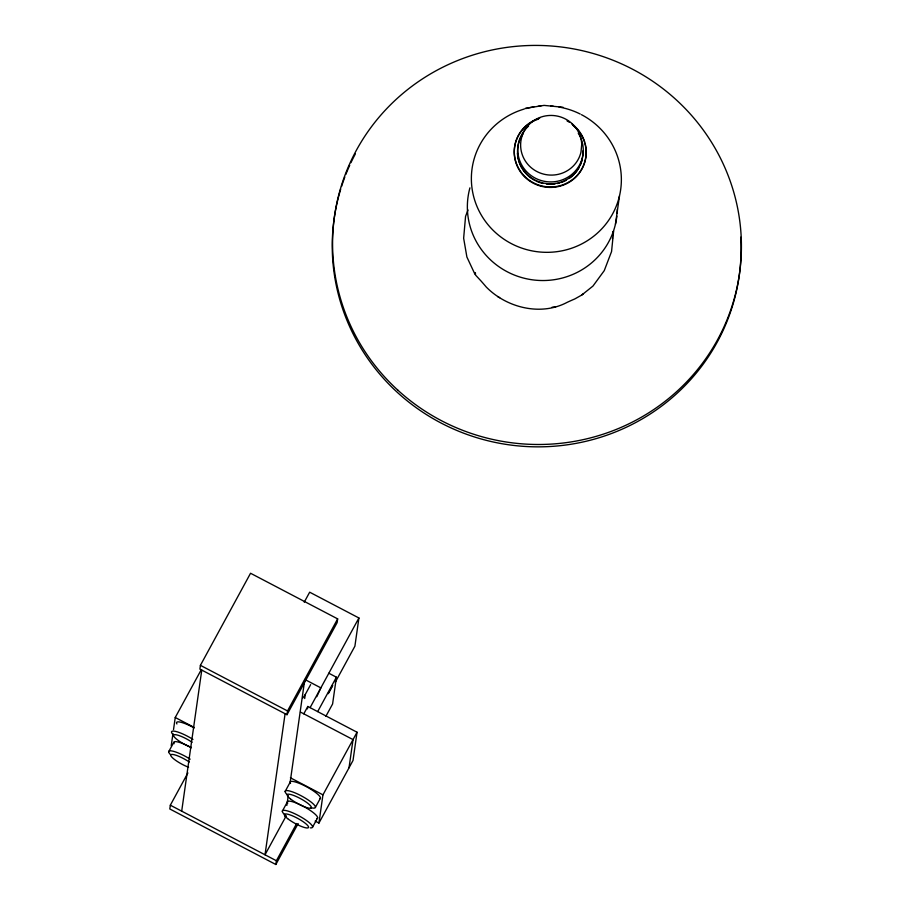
<?xml version="1.0" encoding="UTF-8"?>
<svg xmlns="http://www.w3.org/2000/svg" width="910" height="910" viewBox="0 0 910 910"><rect width="100%" height="100%" fill="white"/><g stroke="black" fill="none" stroke-linecap="round" stroke-linejoin="round"><path stroke-width="1.36" d="M613.624 231.038L611.554 251.569L604.263 270.623L592.967 286.058L581.729 295.056L574.813 298.935A39.232 5.323 -24.7 0 0 567.26 302.291C540.893 316.373 506.62 307.819 486.236 287.003A39.858 4.47 50.9 0 0 480.958 280.906L475.532 275.059L475.373 272.613M612.839 235.77L612.896 231.595M171.228 745.711L172.957 733.619M173.526 729.581L175.243 717.501L201.315 669.612M187.892 772.943L170.329 805.202L169.795 808.967L275.844 864.5L298.139 823.561M200.416 665.335L199.881 669.1L286.991 714.714L337.121 622.645L337.655 618.88L250.546 573.255L200.416 665.335L287.526 710.949L286.991 714.714M181.693 811.151L201.77 670.09M285.092 713.724L265.015 854.786L285.069 817.953L285.467 815.167M275.844 864.5L276.378 860.735L296.649 823.516M286.855 805.384L288.254 795.613M290.04 783.044L304.748 679.69M304.691 698.527L305.26 694.523L310.651 684.616M307.466 708.879L307.808 706.456L357.038 732.231L353.023 760.453L318.932 823.061L315.178 821.093M328.828 673.229L336.404 677.199L332.594 703.999L325.905 716.272M318.932 823.061L322.948 794.851L357.038 732.231M304.236 602.181L309.673 592.194L358.915 617.981L354.9 646.191L335.278 682.227M349.019 767.812L353.034 739.603L300.459 712.075M615.456 224.179L619.471 195.969M612.43 238.67L612.578 237.851M468.013 209.971L465.567 216.352L463.645 238.227L466.887 257.007L475.009 274.365M316.76 696.719L320.855 687.869L304.861 679.486M168.714 751.671L173.73 742.469M287.526 710.949L337.655 618.88M303.792 713.815L307.808 706.456M310.117 707.605L358.915 617.981M317.692 711.574L336.404 677.199M285.149 791.427L290.154 782.225M282.327 811.174L287.344 801.972M315.44 807.295L320.457 798.093M312.63 827.042L317.647 817.84M581.729 295.056L583.458 293.634M525.252 108.37L544.043 105.389L563.028 107.266M552.086 307.205L555.555 306.966M175.243 717.501L194.023 727.329M290.404 777.8L322.948 794.851M170.329 805.202L276.378 860.735M497.588 296.524L499.681 297.684M305.26 694.523A17.154 16.721 8.1 0 1 302.666 698.061M616.866 216.114A75.029 73.164 8.1 0 1 528.357 279.154A75.029 73.164 8.1 0 1 469.924 187.858M617.333 209.255A75.029 73.164 8.1 0 1 617.139 213.372M581.467 114.671A75.029 73.164 8.1 0 1 601.305 229.331A75.029 73.164 8.1 0 1 482.835 217.592A75.029 73.164 8.1 0 1 524.319 109.007M525.65 108.631A75.029 73.164 8.1 0 1 533.863 106.857M538.049 106.311A75.029 73.164 8.1 0 1 540.847 106.083M550.618 106.072A75.029 73.164 8.1 0 1 553.428 106.299M559.013 107.05A75.029 73.164 8.1 0 1 580.227 114.034M582.093 159.671A32.76 31.941 8.1 0 1 580.341 164.972M579.124 167.474A32.76 31.941 8.1 0 1 575.109 173.207M574.164 174.242A32.76 31.941 8.1 0 1 569.922 177.95M566.361 180.214A32.76 31.941 8.1 0 1 561.163 182.512M559.809 182.933A32.76 31.941 8.1 0 1 557.455 183.536M555.032 183.957A32.76 31.941 8.1 0 1 546.489 184.048M542.872 183.422A32.76 31.941 8.1 0 1 535.945 180.999M534.864 180.464A32.76 31.941 8.1 0 1 522.454 169.112M521.726 167.918A32.76 31.941 8.1 0 1 518.893 161.502M518.507 160.171A32.76 31.941 8.1 0 1 517.471 153.267M582.969 150.901A32.76 31.941 8.1 0 1 543.634 183.103A32.76 31.941 8.1 0 1 520.679 137.933M521.316 136.705A32.76 31.941 8.1 0 1 522.761 134.316M584.925 143.496A35.979 35.092 8.1 0 1 560.332 186.072A35.979 35.092 8.1 0 1 515.947 162.822A35.979 35.092 8.1 0 1 538.345 119.096M572.64 125.057A35.979 35.092 8.1 0 1 580.648 133.872M581.342 134.999A35.979 35.092 8.1 0 1 584.561 142.233M571.639 123.771A35.979 35.092 8.1 0 1 574.028 178.36A35.979 35.092 8.1 0 1 518.871 168.782A35.979 35.092 8.1 0 1 539.675 118.232M567.078 120.939A35.979 35.092 8.1 0 1 569.398 122.27M578.26 133.178A32.76 31.941 8.1 0 1 569.501 176.142A32.76 31.941 8.1 0 1 524.99 169.806A32.76 31.941 8.1 0 1 528.562 126.115M740.751 237.203A204.523 199.438 8.1 0 1 513.115 445.354A204.523 199.438 8.1 0 1 340.693 189.178M341.546 186.482A204.523 199.438 8.1 0 1 344.81 177.097M345.834 174.447A204.523 199.438 8.1 0 1 349.724 165.301M350.907 162.731A204.523 199.438 8.1 0 1 355.344 153.926M188.552 767.232A13.718 2.855 28.6 0 1 170.739 755.107A13.718 2.855 28.6 0 1 189.291 762.023M174.106 743.709A17.154 3.572 28.6 0 1 191.384 747.713M170.477 754.617A17.154 3.572 28.6 0 1 172.82 751.159A17.154 3.572 28.6 0 1 190.156 759.167M290.529 783.464A17.154 3.572 28.6 0 1 305.84 786.388A17.154 3.572 28.6 0 1 319.797 798.787M286.9 794.373A17.154 3.572 28.6 0 1 292.042 791.734A17.154 3.572 28.6 0 1 312.244 803.018A17.154 3.572 28.6 0 1 310.628 807.636M191.362 747.485A13.718 2.855 28.6 0 1 173.548 735.36A13.718 2.855 28.6 0 1 192.101 742.264M176.915 723.962A17.154 3.572 28.6 0 1 194.194 727.955M173.287 734.87A17.154 3.572 28.6 0 1 175.641 731.413A17.154 3.572 28.6 0 1 192.965 739.42M287.719 803.212A17.154 3.572 28.6 0 1 303.03 806.146A17.154 3.572 28.6 0 1 316.987 818.545M284.091 814.12A17.154 3.572 28.6 0 1 298.014 815.349A17.154 3.572 28.6 0 1 310.333 827.861M286.388 816.156A17.154 3.572 28.6 0 1 284.762 814.768M581.729 144.383L580.978 152.129A30.576 29.814 8.1 0 1 532.418 168.68A30.576 29.814 8.1 0 1 537.264 118.618A30.576 29.814 8.1 0 1 581.729 144.383M328.237 693.579L332.594 685.583L328.237 693.579M397.841 390.162A204.523 199.438 8.1 0 0 736.258 290.87A204.523 199.438 8.1 0 0 476.897 53.826A204.523 199.438 8.1 0 0 397.841 390.162M290.415 798.843A13.718 2.855 28.6 0 0 310.89 808.114A13.718 2.855 28.6 0 0 296.569 796.659A13.718 2.855 28.6 0 0 290.415 798.843M287.606 818.59A13.718 2.855 28.6 0 0 308.069 827.861A13.718 2.855 28.6 0 0 293.759 816.407A13.718 2.855 28.6 0 0 287.606 818.59"/></g></svg>
